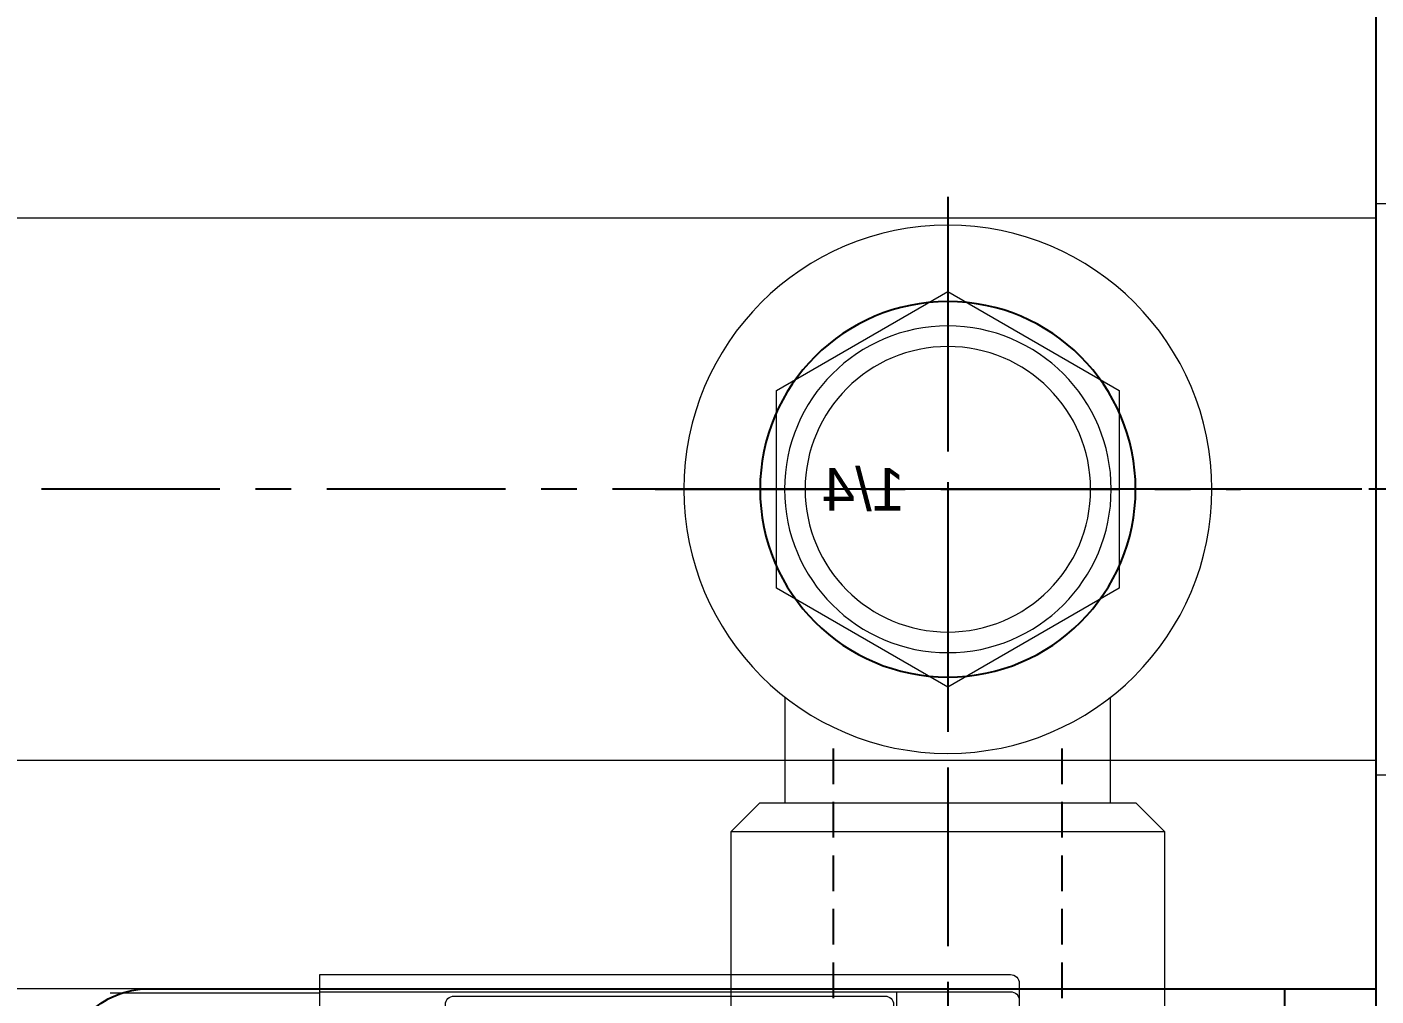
# Model space of a CAD drawing. Header units: inches. Extents: x 0 to 77285, y -118 to 40065.
# Drawn here: x 4392.88 to 4440.14, y 23162.8 to 23196.75 of the extents above; entities that cross this region are included whole.
import ezdxf
from ezdxf.enums import TextEntityAlignment as Align

# ---------------------------------------------------------------- set-up
doc = ezdxf.new("R2010")
doc.units = ezdxf.units.IN
doc.header["$LTSCALE"] = 5
doc.header["$MEASUREMENT"] = 0
doc.linetypes.add('CENTER', pattern=[2, 1.25, -0.25, 0.25, -0.25])
doc.linetypes.add('HIDDEN', pattern=[0.375, 0.25, -0.125])
for name, color, linetype in [('11', 1, 'CENTER'), ('22', 2, 'HIDDEN'), ('T', 3, 'Continuous'), ('Y', 60, 'Continuous')]:
    doc.layers.add(name, color=color, linetype=linetype)
doc.layers.add('88', color=35, linetype='Continuous', lineweight=5)
doc.styles.get("Standard").update_dxf_attribs({"font": 'arial.ttf'})

# ---------------------------------------------------------------- blocks, each defined once
blk = doc.blocks.new('A$C8d1595d3')
blk.add_line((2.5, 0), (377.5, 0))
at = {"layer": '11'}
blk.add_line((190, 16), (190, -1), dxfattribs=at)
blk = doc.blocks.new('A$C8b1ceeae')
for p, q in [((100, 0), (120, 0)), ((120, -43), (120, 0)), ((100, -3.2), (120, -3.2))]:
    blk.add_line(p, q)
blk.add_arc((117, -43), 3, 270, 0)
blk = doc.blocks.new('A$C44923449')
blk.add_blockref('A$C8d1595d3', (-22.5, -18))
at = {"layer": 'Y'}
blk.add_blockref('A$C8b1ceeae', (30, -18), dxfattribs=at)
blk = doc.blocks.new('A$C323c1dae')
for p, q in [((-10, 0), (-10, 21.5)), ((10, 21.5), (10, 0)), ((-38.5, 0), (38.5, 0)), ((-38.5, 0), (38.5, 0)), ((-17.5, 0), (-17.5, -71)), ((-17.5, 0), (-17.5, -71)), ((-9.5, 0), (-9.5, -71)), ((-9.5, 0), (-9.5, -71)), ((9.5, 0), (9.5, -71)), ((9.5, 0), (9.5, -71)), ((-12, -7.4), (-12, -22.6)), ((-11, -9.3), (-7.285, -9.3)), ((-17.6, -16.8), (-20.4, -16.8)), ((-11, -20.7), (-7.285, -20.7))]:
    blk.add_line(p, q)
for points in [[(-12, -7.4), (-11, -8.4), (-11, -21.6), (-12, -22.6), (-24.2, -22.6), (-24.2, -22.6), (-24.2, -7.4), (-24.2, -7.4)], [(-3.464, -21), (3.464, -21), (6.928, -15), (3.464, -9), (-3.464, -9), (-6.928, -15)]]:
    blk.add_lwpolyline(points, close=True)
for points in [[(-20.7, -12.5, 0.414214), (-21, -12.8), (-21, -37), (-17, -37), (-17, -12.8, 0.414214), (-17.3, -12.5)], [(-20.1, -12.5, 0.414214), (-20.4, -12.8), (-20.4, -37), (-17.6, -37), (-17.6, -12.8, 0.414214), (-17.9, -12.5)], [(-19.95, -16.9, 0.414214), (-20.25, -17.2), (-20.25, -32.3, 0.414214), (-19.95, -32.6), (-18.05, -32.6, 0.414214), (-17.75, -32.3), (-17.75, -17.2, 0.414214), (-18.05, -16.9)]]:
    blk.add_lwpolyline(points, format="xyb", close=True)
blk.add_lwpolyline([(-20.35, -44.35), (-20.35, -37), (-17.65, -37), (-17.65, -44.35)])
for radius in [9.25, 5.722, 5]:
    blk.add_circle((0, -15), radius)
at = {"layer": '11'}
for p, q in [((0, 59.5), (0, -72)), ((0, -4.75), (0, -25.25)), ((0, -25.25), (0, -4.75)), ((10.25, -15), (-28.15, -15)), ((10.25, -15), (-10.25, -15)), ((7.578, -15), (-7.578, -15))]:
    blk.add_line(p, q, dxfattribs=at)
at = {"layer": '22'}
for p, q in [((-27.2, -11), (-8.7, -11)), ((-27.2, -19), (-8.7, -19))]:
    blk.add_line(p, q, dxfattribs=at)
at = {"layer": 'T'}
blk.add_circle((0, -15), 6.578, dxfattribs=at)
at = {"layer": 'Defpoints', "color": 4}
blk.add_text('1/4', height=1.5, rotation=270, dxfattribs=at).set_placement((0, -16.5), align=Align.MIDDLE_LEFT)

msp = doc.modelspace()

# ---------------------------------------------------------------- block references
at = {"xscale": -1, "rotation": 270}
msp.add_blockref('A$C44923449', (4458.13583863, 23013.05047629), dxfattribs=at)
at = {"layer": '88', "xscale": -1, "rotation": 270}
msp.add_blockref('A$C323c1dae', (4440.13583863, 23180.55047629), dxfattribs=at)

doc.saveas('drawing.dxf')
